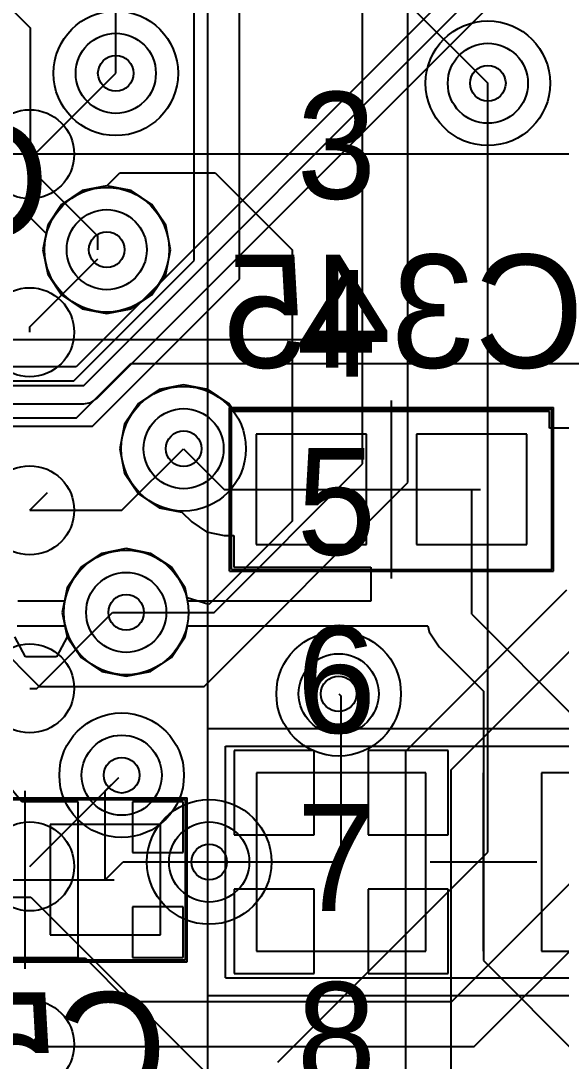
# Model space of a CAD drawing. Extents: x 28 to 300, y 18 to 330.
# Drawn here: x 189.23 to 192.27, y 153.18 to 159.02 of the extents above; entities that cross this region are included whole.
import ezdxf

# ---------------------------------------------------------------- set-up
doc = ezdxf.new("R2010")
doc.units = 0
for name, color, linetype in [('BOTTOMLAYER', 5, 'CONTINUOUS'), ('BOTTOMOVERLAY', 54, 'CONTINUOUS'), ('BOTTOMPASTE', 16, 'CONTINUOUS'), ('BOTTOMSOLDER', 6, 'CONTINUOUS'), ('DRILLDRAWING', 1, 'CONTINUOUS'), ('INTERNALPLANE1', 76, 'CONTINUOUS'), ('INTERNALPLANE6', 136, 'CONTINUOUS'), ('MECHANICAL14', 56, 'CONTINUOUS'), ('MECHANICAL15', 56, 'CONTINUOUS'), ('MECHANICAL16', 56, 'CONTINUOUS'), ('MIDLAYER1', 16, 'CONTINUOUS'), ('MIDLAYER3', 90, 'CONTINUOUS'), ('MULTILAYER', 9, 'CONTINUOUS'), ('TOPLAYER', 1, 'CONTINUOUS'), ('TOPOVERLAY', 2, 'CONTINUOUS'), ('TOPPASTE', 8, 'CONTINUOUS'), ('TOPSOLDER', 216, 'CONTINUOUS'), ('VIAHOLELAYER', 16, 'CONTINUOUS')]:
    doc.layers.add(name, color=color, linetype=linetype)

msp = doc.modelspace()

# ---------------------------------------------------------------- linework, layer by layer
at = {"layer": 'BOTTOMLAYER'}
for p, q in [((188.9355, 158.2714), (192.5574, 158.2726)), ((189.5753, 158.0656), (189.4588, 157.9878)), ((189.7126, 158.0929), (189.5753, 158.0656)), ((189.8499, 158.0656), (189.7126, 158.0929)), ((189.9664, 157.9878), (189.8499, 158.0656)), ((189.4588, 157.9878), (189.381, 157.8713)), ((190.0442, 157.8713), (189.9664, 157.9878)), ((189.381, 157.8713), (189.3537, 157.734)), ((190.0715, 157.734), (190.0442, 157.8713)), ((189.3537, 157.734), (189.381, 157.5967)), ((190.0442, 157.5967), (190.0715, 157.734)), ((189.381, 157.5967), (189.4588, 157.4802)), ((189.9664, 157.4802), (190.0442, 157.5967)), ((189.4588, 157.4802), (189.5753, 157.4024)), ((189.8499, 157.4024), (189.9664, 157.4802)), ((189.5753, 157.4024), (189.7126, 157.3751)), ((189.7126, 157.3751), (189.8499, 157.4024)), ((188.4702, 157.2296), (190.8084, 157.2296)), ((190.0071, 156.948), (189.8906, 156.8702)), ((190.1444, 156.9753), (190.0071, 156.948)), ((190.2817, 156.948), (190.1444, 156.9753)), ((190.3982, 156.8702), (190.2817, 156.948)), ((189.8906, 156.8702), (189.8128, 156.7537)), ((190.4285, 156.8248), (190.3982, 156.8702)), ((191.2998, 156.8248), (190.4285, 156.8248)), ((191.3258, 156.8248), (191.2998, 156.8248)), ((191.2998, 156.8248), (191.2998, 156.8248)), ((192.1998, 156.8248), (191.3258, 156.8248)), ((191.3258, 156.8248), (191.3258, 156.8248)), ((191.3258, 156.8248), (191.3258, 156.8248)), ((192.1998, 156.7322), (192.1998, 156.8248)), ((189.8128, 156.7537), (189.7855, 156.6164)), ((192.4802, 156.7311), (192.1998, 156.7322)), ((191.1728, 156.6978), (190.5528, 156.6978)), ((190.5528, 156.6978), (190.5528, 156.0778)), ((191.1728, 156.0778), (191.1728, 156.6978)), ((192.0728, 156.6978), (191.4528, 156.6978)), ((191.4528, 156.6978), (191.4528, 156.0778)), ((192.0728, 156.0778), (192.0728, 156.6978)), ((189.7855, 156.6164), (189.8128, 156.4791)), ((190.1444, 156.6164), (190.373, 156.3878)), ((189.8128, 156.4791), (189.8906, 156.3626)), ((189.8906, 156.3626), (190.0071, 156.2848)), ((190.373, 156.3878), (190.8628, 156.3878)), ((191.7628, 155.6863), (191.7628, 156.3878)), ((190.0071, 156.2848), (190.1352, 156.2593)), ((190.1352, 156.2593), (190.1899, 156.2047)), ((190.1899, 156.2047), (190.2739, 156.1485)), ((190.2739, 156.1485), (190.373, 156.1288)), ((190.373, 156.1288), (190.4258, 156.1288)), ((190.4258, 156.1288), (190.4258, 155.9508)), ((190.5528, 156.0778), (191.1728, 156.0778)), ((191.4528, 156.0778), (192.0728, 156.0778)), ((189.6845, 156.0285), (189.568, 155.9507)), ((189.8218, 156.0558), (189.6845, 156.0285)), ((189.9592, 156.0285), (189.8218, 156.0558)), ((190.0756, 155.9507), (189.9592, 156.0285)), ((189.568, 155.9507), (189.4902, 155.8343)), ((190.1534, 155.8343), (190.0756, 155.9507)), ((190.4258, 155.9508), (191.197, 155.9508)), ((191.197, 155.9508), (191.197, 155.7591)), ((189.4902, 155.8343), (189.4753, 155.7591)), ((190.1684, 155.7591), (190.1534, 155.8343)), ((189.4753, 155.7591), (189.2123, 155.7591)), ((191.197, 155.7591), (190.1684, 155.7591)), ((191.7628, 155.6863), (192.3307, 155.1184)), ((189.2093, 155.6216), (189.4779, 155.6216)), ((189.4779, 155.6216), (189.4902, 155.5596)), ((190.1534, 155.5596), (190.1657, 155.6216)), ((190.1657, 155.6216), (191.5167, 155.6216)), ((191.5167, 155.6216), (191.5235, 155.5872)), ((189.4902, 155.5596), (189.568, 155.4431)), ((190.0756, 155.4431), (190.1534, 155.5596)), ((191.5235, 155.5872), (191.5797, 155.5032)), ((191.5797, 155.5032), (191.8284, 155.2545)), ((189.568, 155.4431), (189.6845, 155.3653)), ((189.9592, 155.3653), (190.0756, 155.4431)), ((189.6845, 155.3653), (189.8218, 155.338)), ((189.8218, 155.338), (189.9592, 155.3653)), ((191.8284, 155.2545), (191.8284, 153.7411)), ((191.0156, 155.2397), (191.0296, 155.2257)), ((191.0296, 154.2952), (191.0296, 155.2257)), ((190.8772, 154.9222), (190.4276, 154.9222)), ((190.4276, 154.9222), (190.4276, 154.4476)), ((190.8772, 154.4476), (190.8772, 154.9222)), ((191.6316, 154.9222), (191.182, 154.9222)), ((191.182, 154.9222), (191.182, 154.4476)), ((191.6316, 154.4476), (191.6316, 154.9222)), ((191.5046, 154.7952), (190.5546, 154.7952)), ((190.5546, 154.7952), (190.5546, 153.7952)), ((191.5046, 153.7952), (191.5046, 154.7952)), ((193.1046, 154.7952), (192.1546, 154.7952)), ((192.1546, 154.7952), (192.1546, 153.7952)), ((189.2349, 154.6322), (189.1543, 154.7304)), ((189.7046, 154.6952), (189.7796, 154.7702)), ((189.7046, 154.1952), (189.7046, 154.6952)), ((189.2416, 154.6322), (189.2349, 154.6322)), ((189.2546, 154.6322), (189.2416, 154.6322)), ((189.2676, 154.6322), (189.2546, 154.6322)), ((189.3314, 154.6322), (189.2676, 154.6322)), ((189.5522, 154.6322), (189.3314, 154.6322)), ((189.3314, 154.6322), (189.3314, 154.6322)), ((189.3314, 154.6322), (189.3314, 154.6322)), ((189.3314, 154.6322), (189.3314, 154.6322)), ((189.3314, 154.6322), (189.3314, 154.6322)), ((189.5522, 154.1949), (189.5522, 154.6322)), ((190.1416, 154.6322), (189.857, 154.6322)), ((189.857, 154.6322), (189.857, 154.3476)), ((190.1416, 154.3476), (190.1416, 154.6322)), ((189.3946, 154.5052), (189.3946, 153.8852)), ((190.0146, 154.5052), (189.3946, 154.5052)), ((190.0146, 153.8852), (190.0146, 154.5052)), ((190.4276, 154.4476), (190.8772, 154.4476)), ((191.182, 154.4476), (191.6316, 154.4476)), ((189.857, 154.3476), (190.1416, 154.3476)), ((189.7046, 154.1952), (189.8046, 154.2952)), ((189.8046, 154.2952), (190.288, 154.2952)), ((190.288, 154.2952), (191.0296, 154.2952)), ((189.5522, 153.7582), (189.5522, 154.1949)), ((190.8772, 154.1428), (190.4276, 154.1428)), ((190.4276, 154.1428), (190.4276, 153.6682)), ((190.8772, 153.6682), (190.8772, 154.1428)), ((191.6316, 154.1428), (191.182, 154.1428)), ((191.182, 154.1428), (191.182, 153.6682)), ((191.6316, 153.6682), (191.6316, 154.1428)), ((190.1416, 154.0428), (189.857, 154.0428)), ((189.857, 154.0428), (189.857, 153.7582)), ((190.1416, 153.7582), (190.1416, 154.0428)), ((189.3946, 153.8852), (190.0146, 153.8852)), ((190.5546, 153.7952), (191.5046, 153.7952)), ((192.1546, 153.7952), (193.1046, 153.7952)), ((188.3676, 153.7582), (189.2416, 153.7582)), ((189.2416, 153.7582), (189.2416, 153.7582)), ((189.2416, 153.7582), (189.2676, 153.7582)), ((189.2676, 153.7582), (189.3314, 153.7582)), ((189.3314, 153.7582), (189.3314, 153.7582)), ((189.3314, 153.7582), (189.3314, 153.7582)), ((189.3314, 153.7582), (189.3314, 153.7582)), ((189.3314, 153.7582), (189.3314, 153.7582)), ((189.3314, 153.7582), (189.3314, 153.7582)), ((189.3314, 153.7582), (189.3314, 153.7582)), ((189.3314, 153.7582), (189.3314, 153.7582)), ((189.3314, 153.7582), (189.5522, 153.7582)), ((189.857, 153.7582), (190.1416, 153.7582)), ((191.8284, 153.7411), (192.3753, 153.1943)), ((190.4276, 153.6682), (190.8772, 153.6682)), ((191.182, 153.6682), (191.6316, 153.6682))]:
    msp.add_line(p, q, dxfattribs=at)
for centre in [(189.7634, 158.7246), (191.8538, 158.6687), (189.7126, 157.734), (190.1444, 156.6164), (189.8218, 155.6969), (191.0156, 155.2397), (189.7964, 154.7825), (190.288, 154.2952)]:
    msp.add_circle(centre, 0.225, dxfattribs=at)
at = {"layer": 'BOTTOMOVERLAY'}
msp.add_line((191.8296, 153.7952), (191.8296, 154.7952), dxfattribs=at)
at = {"layer": 'BOTTOMPASTE'}
for p, q in [((191.1728, 156.6978), (190.5528, 156.6978)), ((190.5528, 156.6978), (190.5528, 156.0778)), ((191.1728, 156.0778), (191.1728, 156.6978)), ((192.0728, 156.6978), (191.4528, 156.6978)), ((191.4528, 156.6978), (191.4528, 156.0778)), ((192.0728, 156.0778), (192.0728, 156.6978)), ((190.5528, 156.0778), (191.1728, 156.0778)), ((191.4528, 156.0778), (192.0728, 156.0778)), ((191.5046, 154.7952), (190.5546, 154.7952)), ((190.5546, 154.7952), (190.5546, 153.7952)), ((191.5046, 153.7952), (191.5046, 154.7952)), ((193.1046, 154.7952), (192.1546, 154.7952)), ((192.1546, 154.7952), (192.1546, 153.7952)), ((189.3946, 154.5052), (189.3946, 153.8852)), ((190.0146, 154.5052), (189.3946, 154.5052)), ((190.0146, 153.8852), (190.0146, 154.5052)), ((189.3946, 153.8852), (190.0146, 153.8852)), ((190.5546, 153.7952), (191.5046, 153.7952)), ((192.1546, 153.7952), (193.1046, 153.7952))]:
    msp.add_line(p, q, dxfattribs=at)
at = {"layer": 'BOTTOMSOLDER'}
for p, q in [((191.1728, 156.6978), (190.5528, 156.6978)), ((190.5528, 156.6978), (190.5528, 156.0778)), ((191.1728, 156.0778), (191.1728, 156.6978)), ((192.0728, 156.6978), (191.4528, 156.6978)), ((191.4528, 156.6978), (191.4528, 156.0778)), ((192.0728, 156.0778), (192.0728, 156.6978)), ((190.5528, 156.0778), (191.1728, 156.0778)), ((191.4528, 156.0778), (192.0728, 156.0778)), ((191.5046, 154.7952), (190.5546, 154.7952)), ((190.5546, 154.7952), (190.5546, 153.7952)), ((191.5046, 153.7952), (191.5046, 154.7952)), ((193.1046, 154.7952), (192.1546, 154.7952)), ((192.1546, 154.7952), (192.1546, 153.7952)), ((189.3946, 154.5052), (189.3946, 153.8852)), ((190.0146, 154.5052), (189.3946, 154.5052)), ((190.0146, 153.8852), (190.0146, 154.5052)), ((189.3946, 153.8852), (190.0146, 153.8852)), ((190.5546, 153.7952), (191.5046, 153.7952)), ((192.1546, 153.7952), (193.1046, 153.7952))]:
    msp.add_line(p, q, dxfattribs=at)
at = {"layer": 'DRILLDRAWING'}
for centre in [(189.7634, 158.7246), (191.8538, 158.6687), (189.7126, 157.734), (190.1444, 156.6164), (189.8218, 155.6969), (191.0156, 155.2397), (189.7964, 154.7825), (190.288, 154.2952)]:
    msp.add_circle(centre, 0.1, dxfattribs=at)
at = {"layer": 'INTERNALPLANE1'}
for p, q in [((191.7907, 159.3262), (189.5401, 157.0756)), ((189.583, 156.972), (191.8639, 159.2529)), ((189.6563, 156.8987), (191.9069, 159.1493)), ((189.5401, 157.0756), (188.8444, 157.0756)), ((188.8444, 156.972), (189.583, 156.972)), ((189.6227, 156.8763), (189.6563, 156.8987)), ((188.8873, 156.8684), (189.583, 156.8684)), ((189.583, 156.8684), (189.6227, 156.8763)), ((189.583, 156.8684), (189.583, 156.8684))]:
    msp.add_line(p, q, dxfattribs=at)
for centre in [(189.7634, 158.7246), (191.8538, 158.6687), (189.7126, 157.734), (190.1444, 156.6164), (189.8218, 155.6969), (191.0156, 155.2397), (189.7964, 154.7825), (190.288, 154.2952)]:
    msp.add_circle(centre, 0.35, dxfattribs=at)
at = {"layer": 'INTERNALPLANE6'}
for centre in [(189.7634, 158.7246), (191.8538, 158.6687), (189.7126, 157.734), (190.1444, 156.6164), (189.8218, 155.6969), (191.0156, 155.2397), (189.7964, 154.7825), (190.288, 154.2952)]:
    msp.add_circle(centre, 0.35, dxfattribs=at)
at = {"layer": 'MECHANICAL14'}
for p, q in [((190.2796, 138.2702), (190.2796, 161.2702)), ((190.4128, 155.9378), (190.4128, 156.8378)), ((190.4128, 156.8378), (192.2128, 156.8378)), ((192.2128, 155.9378), (192.2128, 156.8378)), ((190.4128, 155.9378), (192.2128, 155.9378)), ((190.3796, 154.9452), (193.2796, 154.9452)), ((190.3796, 153.6452), (190.3796, 154.9452)), ((188.3546, 154.6452), (190.1546, 154.6452)), ((190.1546, 153.7452), (190.1546, 154.6452)), ((188.3546, 153.7452), (190.1546, 153.7452)), ((190.3796, 153.6452), (193.2796, 153.6452))]:
    msp.add_line(p, q, dxfattribs=at)
at = {"layer": 'MECHANICAL15'}
for p, q in [((191.3128, 155.8878), (191.3128, 156.8878)), ((190.4028, 155.9278), (190.4028, 156.8478)), ((190.4028, 156.8478), (192.2228, 156.8478)), ((192.2228, 155.9278), (192.2228, 156.8478)), ((190.8128, 156.3878), (191.8128, 156.3878)), ((190.4028, 155.9278), (192.2228, 155.9278))]:
    msp.add_line(p, q, dxfattribs=at)
at = {"layer": 'MECHANICAL16'}
for p, q in [((190.2796, 153.5452), (190.2796, 155.0452)), ((190.2796, 155.0452), (193.3796, 155.0452)), ((189.2546, 153.6952), (189.2546, 154.6952)), ((188.3446, 154.6552), (190.1646, 154.6552)), ((190.1646, 153.7352), (190.1646, 154.6552)), ((191.8296, 153.9952), (191.8296, 154.5952)), ((191.5296, 154.2952), (192.1296, 154.2952)), ((188.7546, 154.1952), (189.7546, 154.1952)), ((188.3446, 153.7352), (190.1646, 153.7352)), ((190.2796, 153.5452), (193.3796, 153.5452))]:
    msp.add_line(p, q, dxfattribs=at)
at = {"layer": 'MIDLAYER1'}
for p, q in [((191.4042, 156.4259), (191.4042, 177.9839)), ((191.1502, 156.5311), (191.1502, 177.8787)), ((190.4583, 157.5688), (190.4583, 177.3083)), ((190.2043, 157.674), (190.2043, 177.2031)), ((189.5277, 156.9974), (190.2043, 157.674)), ((189.6329, 156.7434), (190.4583, 157.5688)), ((188.6712, 156.9974), (189.5277, 156.9974)), ((188.7764, 156.7434), (189.6329, 156.7434)), ((190.316, 155.6969), (191.1502, 156.5311)), ((190.2597, 155.2814), (191.4042, 156.4259)), ((191.3929, 154.9185), (192.2983, 155.8239)), ((191.6469, 154.8133), (192.5523, 155.7187)), ((188.9164, 155.6978), (189.3328, 155.2814)), ((189.8218, 155.6969), (190.316, 155.6969)), ((189.3328, 155.2814), (190.2597, 155.2814)), ((191.3929, 152.6706), (191.3929, 154.9185)), ((191.6469, 152.5318), (191.6469, 154.8133)), ((186.7713, 154.0967), (189.2859, 154.0967)), ((189.2859, 154.0967), (190.627, 152.7556))]:
    msp.add_line(p, q, dxfattribs=at)
for centre in [(189.7634, 158.7246), (191.8538, 158.6687), (189.7126, 157.734), (190.1444, 156.6164), (189.8218, 155.6969), (191.0156, 155.2397), (189.7964, 154.7825), (190.288, 154.2952)]:
    msp.add_circle(centre, 0.225, dxfattribs=at)
at = {"layer": 'MIDLAYER3'}
for p, q in [((187.5282, 160.7337), (189.2847, 158.9772)), ((189.7634, 158.7246), (189.7634, 159.2351)), ((189.2847, 158.1873), (189.2847, 158.9772)), ((191.8538, 154.3507), (191.8538, 158.6687)), ((189.2847, 158.1873), (189.6618, 157.8102)), ((189.7126, 158.0929), (189.7855, 158.1658)), ((189.7855, 158.1658), (190.3222, 158.1658)), ((190.3222, 158.1658), (190.754, 157.734)), ((189.8499, 158.0656), (189.7126, 158.0929)), ((189.9664, 157.9878), (189.8499, 158.0656)), ((189.1427, 157.8828), (189.2547, 157.9427)), ((189.2547, 157.9427), (189.3719, 157.8254)), ((190.0442, 157.8713), (189.9664, 157.9878)), ((189.3719, 157.8254), (189.3537, 157.734)), ((190.0715, 157.734), (190.0442, 157.8713)), ((189.6618, 157.734), (189.6618, 157.8102)), ((189.3537, 157.734), (189.381, 157.5967)), ((190.0442, 157.5967), (190.0715, 157.734)), ((190.754, 157.734), (190.754, 156.21)), ((189.381, 157.5967), (189.4588, 157.4802)), ((189.9664, 157.4802), (190.0442, 157.5967)), ((189.4588, 157.4802), (189.5753, 157.4024)), ((189.8499, 157.4024), (189.9664, 157.4802)), ((189.5753, 157.4024), (189.7126, 157.3751)), ((189.7126, 157.3751), (189.8499, 157.4024)), ((190.754, 156.21), (190.286, 155.742)), ((189.6845, 156.0285), (189.568, 155.9507)), ((189.8218, 156.0558), (189.6845, 156.0285)), ((189.9592, 156.0285), (189.8218, 156.0558)), ((190.0756, 155.9507), (189.9592, 156.0285)), ((189.568, 155.9507), (189.4902, 155.8343)), ((190.1534, 155.8343), (190.0756, 155.9507)), ((189.4902, 155.8343), (189.4629, 155.6969)), ((190.1644, 155.7788), (190.1534, 155.8343)), ((190.286, 155.742), (190.1644, 155.7788)), ((189.4629, 155.6969), (189.4902, 155.5596)), ((189.2567, 155.448), (189.1969, 155.56)), ((189.4902, 155.5596), (189.4306, 155.448)), ((189.4306, 155.448), (189.2567, 155.448)), ((190.6742, 153.1711), (191.8538, 154.3507))]:
    msp.add_line(p, q, dxfattribs=at)
for centre in [(189.7634, 158.7246), (191.8538, 158.6687), (189.7126, 157.734), (190.1444, 156.6164), (189.8218, 155.6969), (191.0156, 155.2397), (189.7964, 154.7825), (190.288, 154.2952)]:
    msp.add_circle(centre, 0.225, dxfattribs=at)
at = {"layer": 'MULTILAYER'}
for centre in [(189.7634, 158.7246), (191.8538, 158.6687), (189.7126, 157.734), (190.1444, 156.6164), (189.8218, 155.6969), (191.0156, 155.2397), (189.7964, 154.7825), (190.288, 154.2952)]:
    msp.add_circle(centre, 0.225, dxfattribs=at)
at = {"layer": 'TOPLAYER'}
for p, q in [((191.3458, 159.1767), (191.8538, 158.6687)), ((189.309, 158.2702), (189.7634, 158.7246)), ((189.2796, 158.2702), (189.309, 158.2702)), ((189.2796, 157.301), (189.6618, 157.6832)), ((189.2796, 157.2702), (189.2796, 157.301)), ((189.5424, 156.7891), (189.8472, 157.0939)), ((189.8472, 157.0939), (195.6892, 157.0939)), ((187.7985, 156.7891), (189.5424, 156.7891)), ((189.7982, 156.2702), (190.1444, 156.6164)), ((189.2796, 156.2702), (189.3796, 156.3702)), ((189.2796, 156.2702), (189.7982, 156.2702)), ((189.3189, 155.2702), (189.7456, 155.6969)), ((189.7456, 155.6969), (189.8218, 155.6969)), ((191.6506, 153.5125), (193.5556, 155.4175)), ((189.2796, 155.2702), (189.3189, 155.2702)), ((191.7776, 153.2585), (193.6343, 155.1152)), ((189.2796, 154.2702), (189.7796, 154.7702)), ((189.7796, 154.7702), (189.7796, 154.7702)), ((188.7641, 153.7547), (189.5932, 153.7547)), ((189.5932, 153.7547), (189.8354, 153.5125)), ((189.8354, 153.5125), (191.6506, 153.5125)), ((189.2796, 153.2702), (189.3617, 153.3523)), ((189.2796, 153.2702), (189.345, 153.3356)), ((189.2796, 153.2702), (189.2913, 153.2585)), ((189.2913, 153.2585), (191.7776, 153.2585))]:
    msp.add_line(p, q, dxfattribs=at)
for centre, radius in [((189.7634, 158.7246), 0.225), ((191.8538, 158.6687), 0.225), ((189.2796, 158.2702), 0.25), ((189.7126, 157.734), 0.225), ((189.2796, 157.2702), 0.25), ((190.1444, 156.6164), 0.225), ((189.2796, 156.2702), 0.25), ((189.8218, 155.6969), 0.225), ((189.2796, 155.2702), 0.25), ((191.0156, 155.2397), 0.225), ((189.7964, 154.7825), 0.225), ((189.2796, 154.2702), 0.25), ((190.288, 154.2952), 0.225), ((189.2796, 153.2702), 0.25)]:
    msp.add_circle(centre, radius, dxfattribs=at)
at = {"layer": 'TOPOVERLAY'}
msp.add_line((190.2796, 138.2702), (190.2796, 161.2702), dxfattribs=at)
at = {"layer": 'TOPPASTE'}
for centre in [(189.2796, 158.2702), (189.2796, 157.2702), (189.2796, 156.2702), (189.2796, 155.2702), (189.2796, 154.2702), (189.2796, 153.2702)]:
    msp.add_circle(centre, 0.25, dxfattribs=at)
at = {"layer": 'TOPSOLDER'}
for centre in [(189.2796, 158.2702), (189.2796, 157.2702), (189.2796, 156.2702), (189.2796, 155.2702), (189.2796, 154.2702), (189.2796, 153.2702)]:
    msp.add_circle(centre, 0.25, dxfattribs=at)
at = {"layer": 'VIAHOLELAYER'}
for centre in [(189.7634, 158.7246), (191.8538, 158.6687), (189.7126, 157.734), (190.1444, 156.6164), (189.8218, 155.6969), (191.0156, 155.2397), (189.7964, 154.7825), (190.288, 154.2952)]:
    msp.add_circle(centre, 0.1, dxfattribs=at)

# ---------------------------------------------------------------- texts
at = {"layer": 'BOTTOMOVERLAY', "text_generation_flag": 2}
for s, p in [('C152', (189.39, 157.8051)), ('C345', (192.3948, 157.0711))]:
    msp.add_text(s, height=0.635, rotation=360, dxfattribs=at).set_placement(p)
msp.add_text('C55', height=0.635, dxfattribs=at).set_placement((190.0504, 152.9283))
at = {"layer": 'MECHANICAL14'}
for s, p in [('3', (190.7796, 158.0202)), ('4', (190.7796, 157.0202)), ('5', (190.7796, 156.0202)), ('6', (190.7796, 155.0202)), ('7', (190.7796, 154.0202)), ('8', (190.7796, 153.0202))]:
    msp.add_text(s, height=0.6, rotation=360, dxfattribs=at).set_placement(p)

doc.saveas('drawing.dxf')
